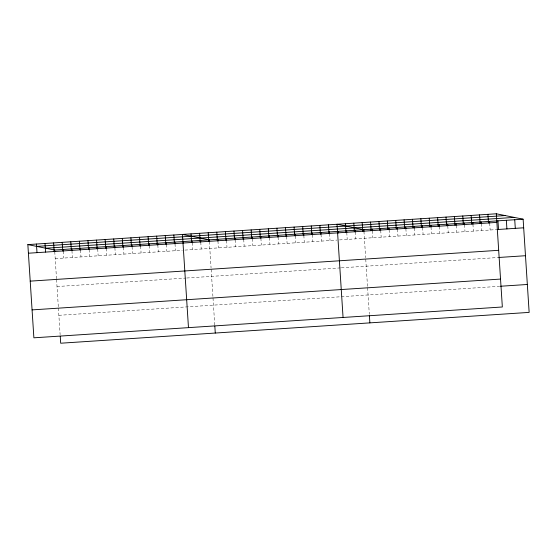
<?xml version="1.0" encoding="UTF-8"?>
<svg xmlns="http://www.w3.org/2000/svg" width="557" height="557" viewBox="0 0 557 557"><rect width="100%" height="100%" fill="white"/><g stroke="black" fill="none" stroke-linecap="round" stroke-linejoin="round"><path stroke-width="0.42" stroke-dasharray="2.79 2.09" d="M55.213 258.629L182.32 250.26M184.896 250.093L336.915 240.088M339.492 239.921L496.015 229.623M57.016 286.542L185.843 278.061M186.706 278.006L340.438 267.889M341.302 267.833L497.819 257.536M58.875 315.304L499.678 286.298M489.7 223.113L490.146 230.006M481.318 223.67L481.763 230.556M472.935 224.22L473.38 231.113M464.552 224.77L464.998 231.663M456.169 225.32L456.615 232.213M447.786 225.877L448.232 232.763M439.403 226.427L439.849 233.32M431.021 226.978L431.466 233.87M422.638 227.528L423.083 234.42M414.255 228.085L414.7 234.97M405.872 228.635L406.318 235.52M397.489 229.185L397.935 236.077M389.106 229.735L389.552 236.628M380.723 230.285L381.169 237.178M372.341 230.842L372.786 237.728M363.958 231.392L365.657 257.668M365.754 259.221L367.55 286.966M367.599 287.767L369.319 314.343M355.366 231.956L355.812 238.849M346.774 232.52L347.22 239.413M329.598 233.655L330.043 240.54M321.013 234.219L321.459 241.104M312.421 234.782L312.867 241.675M303.837 235.346L304.282 242.239M295.245 235.91L295.69 242.803M286.66 236.474L287.106 243.367M278.068 237.045L278.514 243.931M269.484 237.609L269.929 244.495M260.892 238.173L261.337 245.066M252.3 238.737L252.746 245.63M243.715 239.301L244.161 246.194M235.124 239.865L235.569 246.758M226.539 240.436L226.984 247.322M217.947 241L218.393 247.886M209.362 241.564L211.061 267.84M211.159 269.393L212.906 296.345M213.004 297.939L214.772 325.295M200.771 242.128L201.216 249.021M192.186 242.692L192.631 249.585M175.009 243.827L175.455 250.713M166.418 244.391L166.863 251.277M157.826 244.955L158.272 251.848M149.241 245.519L149.687 252.412M140.649 246.083L141.095 252.975M132.065 246.647L132.51 253.539M123.473 247.217L123.919 254.103M114.888 247.781L115.334 254.667M106.296 248.345L106.742 255.238M97.712 248.909L98.157 255.802M89.12 249.473L89.566 256.366M80.528 250.037L80.974 256.93M71.944 250.608L72.389 257.494M63.352 251.172L63.797 258.058M54.767 251.736L56.515 278.785M56.563 279.565L58.36 307.311M58.408 308.112L60.128 334.687"/><path stroke-width="0.84" d="M496.315 213.784L502.344 306.984L33.88 337.814L27.85 244.607L496.315 213.784L523.12 219.186L529.15 312.393L60.685 343.216L60.233 336.24M36.692 246.389L505.164 215.566M45.806 248.227L514.278 217.404M27.85 244.607L54.656 250.016L523.12 219.186M28.407 253.219L496.872 222.396M496.851 229.568L523.677 227.799M30.21 281.139L498.682 250.309M498.661 257.48L525.488 255.719M32.069 309.894L500.541 279.071M500.52 286.242L527.347 284.481M514.738 219.737L515.295 228.349M506.355 220.293L506.912 228.906M497.972 220.844L498.529 229.456M489.589 221.394L489.7 223.113M487.932 214.334L488.489 222.946M481.206 221.944L481.318 223.67M479.549 214.884L480.106 223.496M472.823 222.501L472.935 224.22M471.166 215.434L471.723 224.046M464.441 223.051L464.552 224.77M462.783 215.991L463.34 224.603M456.058 223.601L456.169 225.32M454.401 216.541L454.958 225.153M447.675 224.151L447.786 225.877M446.018 217.091L446.575 225.703M439.292 224.701L439.403 226.427M437.635 217.641L438.192 226.253M430.909 225.258L431.021 226.978M429.252 218.191L429.809 226.81M422.526 225.808L422.638 227.528M420.869 218.748L421.426 227.36M414.143 226.358L414.255 228.085M412.486 219.298L413.043 227.91M405.761 226.908L405.872 228.635M404.103 219.848L404.661 228.461M397.378 227.465L397.489 229.185M395.721 220.398L396.278 229.011M388.995 228.015L389.106 229.735M387.338 220.955L387.895 229.568M380.612 228.565L380.723 230.285M378.955 221.505L379.512 230.118M372.229 229.115L372.341 230.842M370.572 222.055L371.129 230.668M363.958 231.392L363.846 229.665L337.041 224.262L343.063 317.469M369.416 315.896L369.869 322.872M362.189 222.605L362.746 231.218M355.255 230.236L355.366 231.956M353.806 223.162L354.363 231.775M346.663 230.8L346.774 232.52M345.424 223.712L345.981 232.325M338.078 231.364L338.19 233.084M329.486 231.928L329.598 233.655M328.449 224.826L329.006 233.439M320.902 232.492L321.013 234.219M319.864 225.39L320.421 234.003M312.31 233.056L312.421 234.782M311.272 225.954L311.829 234.574M303.725 233.627L303.837 235.346M302.688 226.525L303.245 235.138M295.133 234.191L295.245 235.91M294.096 227.089L294.653 235.702M286.549 234.755L286.66 236.474M285.504 227.653L286.061 236.265M277.957 235.319L278.068 237.045M276.92 228.217L277.477 236.829M269.372 235.883L269.484 237.609M268.328 228.781L268.885 237.393M260.78 236.447L260.892 238.173M259.743 229.345L260.3 237.964M252.189 237.017L252.3 238.737M251.151 229.916L251.708 238.528M243.604 237.581L243.715 239.301M242.567 230.48L243.124 239.092M235.012 238.145L235.124 239.865M233.975 231.044L234.532 239.656M226.427 238.709L226.539 240.436M225.39 231.608L225.947 240.22M217.836 239.273L217.947 241M216.798 232.172L217.355 240.784M209.362 241.564L209.251 239.837L182.445 234.434L188.475 327.641M214.828 326.068L215.274 333.044M208.214 232.735L208.771 241.355M200.659 240.408L200.771 242.128M199.622 233.306L200.179 241.919M192.074 240.972L192.186 242.692M191.03 233.87L191.587 242.483M183.483 241.536L183.594 243.256M174.898 242.1L175.009 243.827M173.854 234.998L174.411 243.611M166.306 242.664L166.418 244.391M165.269 235.562L165.826 244.175M157.715 243.228L157.826 244.955M156.677 236.133L157.234 244.746M149.13 243.799L149.241 245.519M148.092 236.697L148.649 245.31M140.538 244.363L140.649 246.083M139.501 237.261L140.058 245.874M131.953 244.927L132.065 246.647M130.916 237.825L131.473 246.438M123.362 245.491L123.473 247.217M122.324 238.389L122.881 247.002M114.777 246.055L114.888 247.781M113.732 238.953L114.289 247.566M106.185 246.626L106.296 248.345M105.148 239.524L105.705 248.137M97.6 247.19L97.712 248.909M96.556 240.088L97.113 248.701M89.009 247.754L89.12 249.473M87.971 240.652L88.528 249.264M80.417 248.318L80.528 250.037M79.379 241.216L79.936 249.828M71.832 248.882L71.944 250.608M70.795 241.78L71.352 250.392M63.24 249.445L63.352 251.172M62.203 242.344L62.76 250.956M54.656 250.016L54.767 251.736M53.618 242.915L54.175 251.527M45.026 243.479L45.583 252.091M36.442 244.043L36.999 252.655"/></g></svg>
